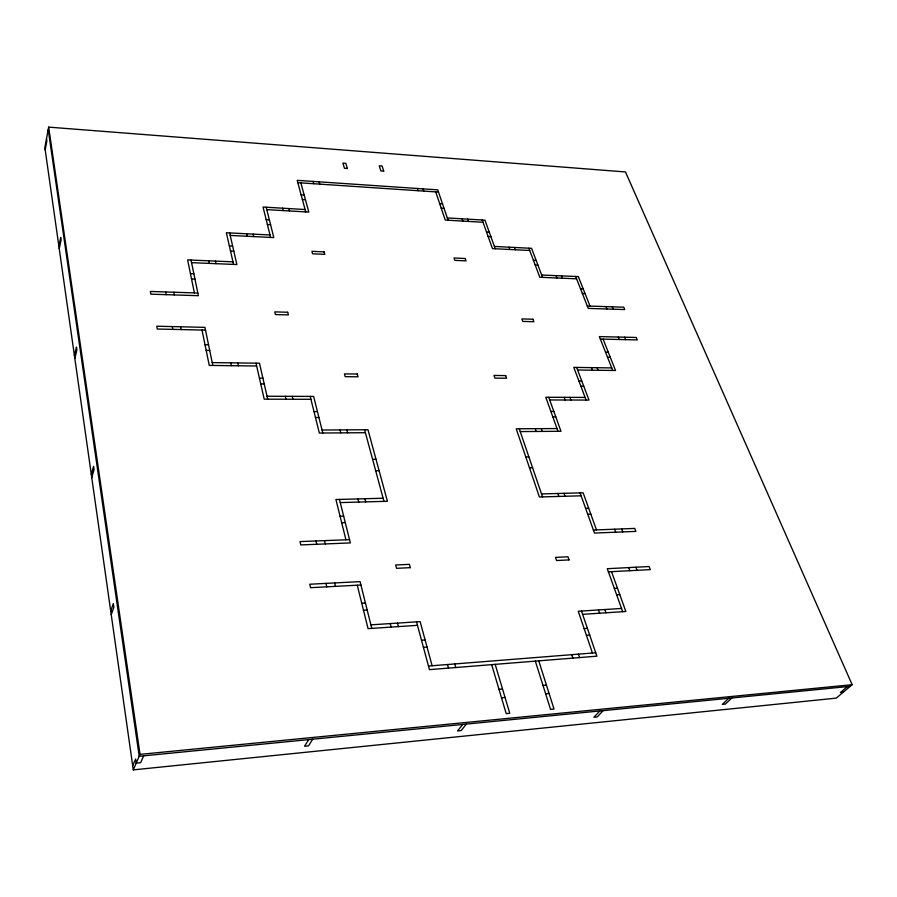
<?xml version="1.0" encoding="UTF-8"?>
<svg xmlns="http://www.w3.org/2000/svg" width="897" height="897" viewBox="0 0 897 897"><rect width="100%" height="100%" fill="white"/><g stroke="black" fill="none" stroke-linecap="round" stroke-linejoin="round"><path stroke-width="1.35" d="M48.673 127.127L44.85 147.467L133.283 769.873L836.262 698.135L852.15 684.691L625.467 171.944L48.673 127.127L140.033 754.377L133.283 769.873M45.186 149.821L46.857 140.941L46.521 138.587M58.866 246.092L60.716 237.38L61.086 239.992L59.236 248.693M74.406 355.526L76.469 347.072L76.884 349.976L74.821 358.408M91.303 474.412L93.591 466.339L94.062 469.568L91.763 477.63M110.723 611.126L113.314 603.603L113.829 607.247L111.239 614.759M132.689 765.746L135.626 758.974L136.221 763.123L140.638 762.685L143.655 755.835M308.703 739.599L304.532 746.259L308.534 745.856L312.728 739.195M462.673 724.451L457.56 730.92L461.204 730.55L466.339 724.092M599.801 710.962L593.926 717.252L597.279 716.916L603.165 710.637M728.779 698.27L722.287 704.392L725.359 704.078L731.874 697.967M847.373 686.609L840.366 692.551L843.191 692.271M850.221 686.328L139.214 756.272L48.214 129.605M140.033 754.377L852.15 684.691M501.501 697.788L505.045 697.462M545.634 693.762L549.087 693.448M498.99 689.345L502.533 689.031M543.01 685.443L546.452 685.14M428.474 666.034L595.743 652.769M423.406 647.286L427.028 647.017M586.425 635.311L589.699 635.076M421.489 640.211L425.111 639.953M584.149 628.629L587.423 628.405M417.464 625.332L368.073 628.629L357.264 585.214M582.624 614.344L625.848 611.474L611.519 571.681M370.898 624.85L420.121 621.621L432.119 665.753M621.531 608.446L578.251 611.272L592.446 653.027M363.487 610.195L367.176 609.971M616.631 594.778L619.771 594.588M361.76 603.244L365.438 603.031M614.344 588.41L617.484 588.219M360.919 585.012L310.564 587.692L309.779 584.239L360.067 581.615L371.784 628.382M608.401 571.838L650.28 569.617L649.114 566.523L607.28 568.709L622.686 611.676M349.538 539.646L300.013 541.597L300.775 544.928L350.357 542.92L339.458 499.427M593.41 530.037L634.74 528.411L635.872 531.394L594.487 533.065L580.079 492.879M341.69 522.704L345.267 522.581M587.759 514.284L590.82 514.172M340.086 516.257L343.652 516.145M585.618 508.341L588.679 508.24M340.255 502.589L387.414 501.266L367.972 429.741L322.057 430.033M581.133 495.806L539.4 496.983L516.224 428.8L557.003 428.542M383.12 498.239L335.915 499.528L345.939 539.781M541.519 493.933L583.128 492.801L596.483 529.914M375.686 470.734L379.095 470.667M529.499 467.842L532.594 467.774M372.591 459.275L375.978 459.219M525.788 456.932L528.871 456.876M365.404 432.702L319.343 433.038L310.216 396.407M520.238 431.58L560.973 431.289L548.74 397.281M315.475 417.497L318.917 417.497M552.821 416.881L555.792 416.87M314.017 411.645L317.448 411.633M550.87 411.431L553.83 411.431M267.048 396.25L313.625 396.418L322.808 433.016M585.102 397.416L545.791 397.27L557.99 431.3M310.945 399.3L264.211 399.165L256.015 363.173M549.704 399.961L588.981 400.073L576.636 367.445M260.735 383.894L264.223 383.927M580.886 386.226L583.745 386.248M259.424 378.142L262.899 378.164M578.913 381.001L581.772 381.023M212.219 362.59L259.48 363.218L267.71 399.176M611.743 367.916L573.788 367.4L586.1 400.062M256.665 366.01L209.259 365.415L202.004 330.04M577.612 370.013L615.521 370.495L603.098 339.133M206.187 350.413L209.719 350.469M607.493 357.163L610.263 357.208M205.021 344.751L208.553 344.818M605.509 352.14L608.278 352.196M205.514 330.118L157.278 329.031L156.762 326.216L204.931 327.349L212.813 365.46M600.351 339.077L637.251 339.907L636.253 337.463L599.375 336.599L612.741 370.461M197.833 293.027L150.371 291.447L150.875 294.171L198.394 295.707L191.016 260.052M587.3 305.989L623.774 307.211L624.749 309.577L588.241 308.389L575.65 276.478M191.521 278.922L194.952 279.045M582.366 293.487L585.068 293.588M190.433 273.641L193.853 273.764M580.494 288.767L583.196 288.868M191.554 262.653L236.875 264.548L229.632 232.917M576.569 278.81L539.815 277.263L528.86 248.2M232.973 261.846L187.619 259.906L194.391 292.915M541.676 275.02L578.33 276.59L590.013 306.09M229.352 245.924L232.648 246.081M533.423 260.298L536.159 260.433M230.507 250.992L233.803 251.149M535.173 264.951L537.908 265.075M230.204 235.418L273.809 237.604L266.196 207.229M529.723 250.487L492.464 248.615L482.205 220M269.997 234.98L226.358 232.749L233.556 264.413M494.426 246.44L531.585 248.334L542.562 277.375M266.196 219.698L269.358 219.877M486.477 231.919L489.257 232.076M267.407 224.564L270.58 224.732M488.125 236.505L490.906 236.651M266.79 209.629L308.803 212.084L300.865 182.865M483.012 222.265L445.271 220.057L435.695 191.891M305.092 209.528L263.045 207.039L270.614 237.447M447.311 217.937L484.963 220.169L495.256 248.761M302.379 199.515L305.44 199.706M441.212 208.126L444.026 208.306M301.112 194.828L304.173 195.03M439.687 203.619L442.49 203.798M297.826 182.663L438.487 192.081M612.236 306.83L613.2 309.207M624.581 337.194L625.579 339.649M605.98 306.617L606.944 309.005M618.268 337.048L619.255 339.503M561.466 275.872L562.374 278.205M597.088 367.714L598.086 370.27M556.028 275.637L556.936 277.98M591.471 367.635L592.457 370.203M621.677 528.916L622.787 531.921M635.895 567.218L637.038 570.313M514.486 247.46L515.338 249.77M569.931 397.36L570.918 400.028M614.591 529.196L615.701 532.201M628.73 567.588L629.873 570.694M508.98 247.18L509.821 249.489M564.112 397.337L565.088 400.006M467.651 219.148L468.447 221.413M541.272 428.643L542.248 431.423M564 493.316L565.032 496.265M604.847 609.534L605.991 612.786M462.067 218.812L462.852 221.088M535.24 428.676L536.204 431.468M557.833 493.485L558.865 496.433M598.434 609.949L599.577 613.223M448.096 220.225L437.736 189.861L297.199 180.353L305.731 211.905M519.285 428.777L542.528 496.893M581.503 611.059L596.897 656.178L429.45 669.644L416.533 621.856M423.025 188.875L423.765 191.095M578.386 654.148L579.529 657.568M417.374 188.482L418.114 190.713M571.725 654.675L572.858 658.106M538.761 660.854L554.01 709.022L550.545 709.359L535.341 661.123M495.178 664.352L509.765 713.283L506.2 713.631L491.668 664.643M319.085 181.833L319.724 184.132M454.745 663.959L455.743 667.525M313.075 181.429L313.715 183.728M447.536 664.531L448.534 668.108M364.608 429.764L383.961 501.367M288.856 208.564L289.484 210.952M346.87 429.876L347.644 432.836M364.922 498.732L365.741 501.872M397.517 623.101L398.436 626.599M282.633 208.205L283.25 210.582M340.064 429.921L340.826 432.881M357.937 498.923L358.744 502.073M390.217 623.583L391.126 627.093M253.167 234.117L253.761 236.595M292.22 396.339L292.915 399.243M324.501 540.633L325.297 543.941M334.648 582.938L335.467 586.369M246.697 233.792L247.292 236.27M285.313 396.317L285.997 399.221M315.968 540.969L316.753 544.277M325.981 583.398L326.8 586.829M215.482 261.094L216.042 263.673M237.761 362.926L238.389 365.774M208.766 260.803L209.315 263.393M230.753 362.837L231.37 365.684M173.827 292.231L174.354 294.934M180.566 326.777L181.116 329.569M165.653 291.951L166.18 294.665M172.28 326.575L172.807 329.378M410.31 567.655L396.552 568.328L395.667 565.009L409.413 564.348L410.31 567.655M569.023 559.919L556.566 560.524L555.501 557.385L567.947 556.79L569.023 559.919M357.275 374.015L344.459 373.881L345.21 376.673L358.038 376.796L357.275 374.015M505.695 375.574L494.012 375.451L494.909 378.119L506.614 378.231L505.695 375.574M287.69 312.246L274.785 311.876L275.435 314.555L288.363 314.914L287.69 312.246M532.975 319.231L521.863 318.917L522.76 321.406L533.883 321.72L532.975 319.231M324.142 251.889L311.943 251.317L312.616 253.795L324.815 254.356L324.142 251.889M465.195 258.493L454.005 257.966L454.813 260.354L466.014 260.87L465.195 258.493M347.386 168.513L344.459 168.3L342.923 163.108L345.838 163.321L347.386 168.513M383.737 171.136L380.877 170.935L379.252 165.788L382.111 166.001L383.737 171.136"/></g></svg>
